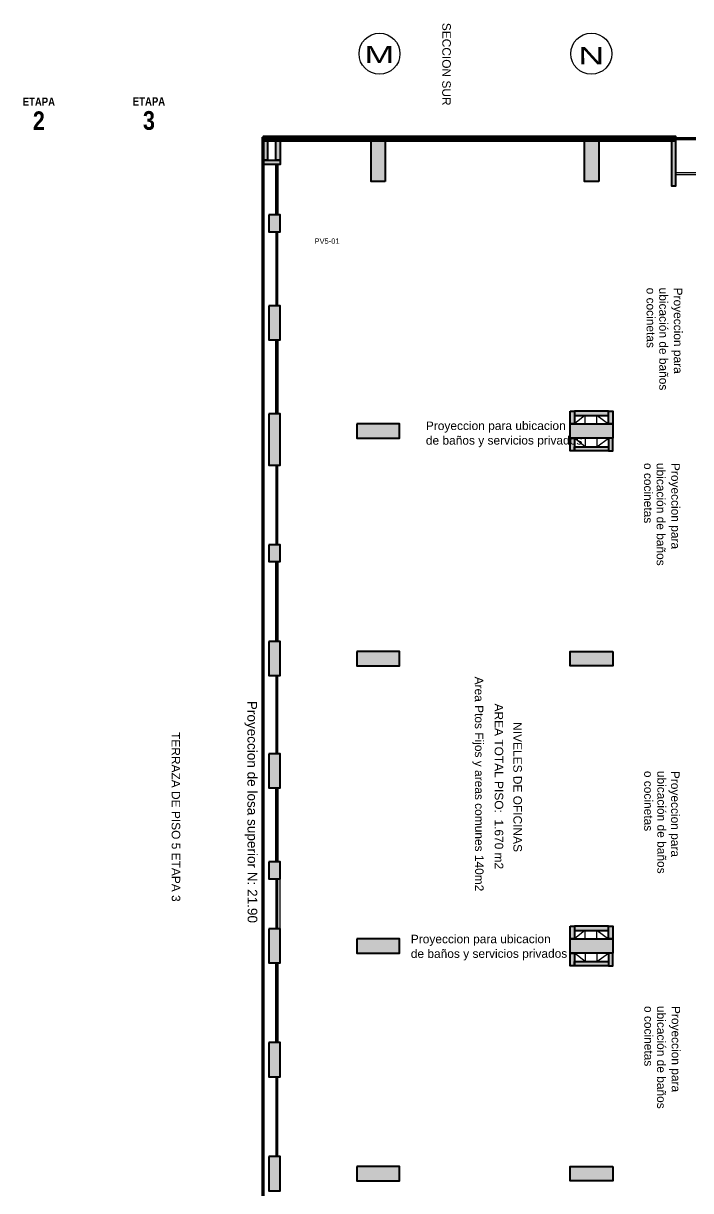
# Model space of a CAD drawing. Header units: metres. Extents: x -692 to 1029, y -233 to 3386.
# Drawn here: x 814.97 to 838.42, y 2492.44 to 2533.47 of the extents above; entities that cross this region are included whole.
import ezdxf

# ---------------------------------------------------------------- set-up
doc = ezdxf.new("R2010")
doc.units = ezdxf.units.M
doc.linetypes.add('HIDDEN2', pattern=[4.7625, 3.175, -1.5875])
doc.layers.get('Defpoints').update_dxf_attribs({"color": 8})
for name, color, linetype in [('1amobla', 253, 'Continuous'), ('GG_PISO 5', 8, 'Continuous'), ('JCA_PROYECCIONES', 1, 'HIDDEN2')]:
    doc.layers.add(name, color=color, linetype=linetype)
doc.layers.add('Estructura', color=250, linetype='Continuous', lineweight=40)
doc.layers.add('Vidrio', color=253, linetype='Continuous', lineweight=30)
doc.layers.add('HACHTCOLUMNA', color=7, linetype='Continuous', true_color=0x5c5c5c)
doc.layers.add('JCA_HATCH 254', color=7, linetype='Continuous', true_color=0xc4c4c4)
doc.layers.add('Muro', color=7, linetype='Continuous', lineweight=40, true_color=0x2e2e2e)
doc.styles.add('STANDAR NEGRITA', font='ARIALNB.TTF', dxfattribs={"height": 0.2})
doc.styles.get("Standard").update_dxf_attribs({"font": 'arial.ttf'})
doc.styles.add('style2', font='arial.ttf', dxfattribs={"width": 1.5})

# ---------------------------------------------------------------- blocks, each defined once
blk = doc.blocks.new('Est etapa 3 torre')
at = {"layer": 'HACHTCOLUMNA'}
h = blk.add_hatch(color=256, dxfattribs=at)
h.paths.add_polyline_path([(1123.55, -5959.124), (1123.05, -5959.124), (1123.05, -5957.624), (1123.55, -5957.624)])
h.paths.add_polyline_path([(1116.05, -5959.124), (1115.55, -5959.124), (1115.55, -5957.624), (1116.05, -5957.624)])
h.paths.add_polyline_path([(1139.548, -5959.124), (1139.048, -5959.124), (1139.048, -5957.624), (1139.548, -5957.624)])
h.paths.add_polyline_path([(1132.05, -5959.124), (1131.55, -5959.124), (1131.55, -5957.624), (1132.05, -5957.624)])
h.paths.add_polyline_path([(1140.048, -5967.649), (1140.048, -5968.149), (1138.548, -5968.149), (1138.548, -5967.649)])
h.paths.add_polyline_path([(1124.05, -5967.649), (1124.05, -5968.149), (1122.55, -5968.149), (1122.55, -5967.649)])
h.paths.add_polyline_path([(1131.05, -5967.649), (1131.05, -5968.149), (1132.55, -5968.149), (1132.55, -5967.649)])
h.paths.add_polyline_path([(1115.05, -5967.649), (1115.05, -5968.149), (1116.55, -5968.149), (1116.55, -5967.649)])
h.paths.add_polyline_path([(1140.048, -5975.649), (1140.048, -5976.149), (1138.548, -5976.149), (1138.548, -5975.649)])
h.paths.add_polyline_path([(1124.05, -5975.649), (1124.05, -5976.149), (1122.55, -5976.149), (1122.55, -5975.649)])
h.paths.add_polyline_path([(1131.05, -5975.649), (1131.05, -5976.149), (1132.55, -5976.149), (1132.55, -5975.649)])
h.paths.add_polyline_path([(1115.05, -5975.649), (1115.05, -5976.149), (1116.55, -5976.149), (1116.55, -5975.649)])
h.paths.add_polyline_path([(1140.048, -5985.749), (1140.048, -5986.249), (1138.548, -5986.249), (1138.548, -5985.749)])
h.paths.add_polyline_path([(1124.05, -5985.749), (1124.05, -5986.249), (1122.55, -5986.249), (1122.55, -5985.749)])
h.paths.add_polyline_path([(1131.05, -5985.749), (1131.05, -5986.249), (1132.55, -5986.249), (1132.55, -5985.749)])
h.paths.add_polyline_path([(1115.05, -5985.749), (1115.05, -5986.249), (1116.55, -5986.249), (1116.55, -5985.749)])
h.paths.add_polyline_path([(1140.048, -5993.749), (1140.048, -5994.249), (1138.548, -5994.249), (1138.548, -5993.749)])
h.paths.add_polyline_path([(1124.05, -5993.749), (1124.05, -5994.249), (1122.55, -5994.249), (1122.55, -5993.749)])
h.paths.add_polyline_path([(1131.05, -5993.749), (1131.05, -5994.249), (1132.55, -5994.249), (1132.55, -5993.749)])
h.paths.add_polyline_path([(1115.05, -5993.749), (1115.05, -5994.249), (1116.55, -5994.249), (1116.55, -5993.749)])
h.paths.add_polyline_path([(1132.05, -6003.426), (1131.55, -6003.426), (1131.55, -6004.922), (1132.05, -6004.922)])
h.paths.add_polyline_path([(1138.153, -6003.424), (1139.653, -6003.424), (1139.653, -6003.924), (1138.153, -6003.924)])
h.paths.add_polyline_path([(1116.05, -6004.924), (1116.05, -6003.424), (1115.55, -6003.424), (1115.55, -6004.924)])
h.paths.add_polyline_path([(1123.55, -6004.924), (1123.55, -6003.424), (1123.05, -6003.424), (1123.05, -6004.924)])
h.paths.add_polyline_path([(1139.048, -6011.949), (1139.048, -6009.549), (1139.548, -6009.549), (1139.548, -6011.949)])
h.paths.add_polyline_path([(1131.55, -6009.549), (1131.55, -6011.949), (1132.05, -6011.949), (1132.05, -6009.549)])
h.paths.add_polyline_path([(1123.05, -6009.549), (1123.05, -6011.949), (1123.55, -6011.949), (1123.55, -6009.549)])
h.paths.add_polyline_path([(1116.05, -6009.549), (1116.05, -6011.949), (1115.55, -6011.949), (1115.55, -6009.549)])
at = {"layer": 'Estructura'}
for points in [[(1116.05, -5959.124), (1115.55, -5959.124), (1115.55, -5957.624), (1116.05, -5957.624)], [(1123.55, -5959.124), (1123.05, -5959.124), (1123.05, -5957.624), (1123.55, -5957.624)], [(1115.05, -5967.649), (1115.05, -5968.149), (1116.55, -5968.149), (1116.55, -5967.649)], [(1124.05, -5967.649), (1124.05, -5968.149), (1122.55, -5968.149), (1122.55, -5967.649)], [(1115.05, -5975.649), (1115.05, -5976.149), (1116.55, -5976.149), (1116.55, -5975.649)], [(1124.05, -5975.649), (1124.05, -5976.149), (1122.55, -5976.149), (1122.55, -5975.649)], [(1115.05, -5985.749), (1115.05, -5986.249), (1116.55, -5986.249), (1116.55, -5985.749)], [(1124.05, -5985.749), (1124.05, -5986.249), (1122.55, -5986.249), (1122.55, -5985.749)], [(1115.05, -5993.749), (1115.05, -5994.249), (1116.55, -5994.249), (1116.55, -5993.749)], [(1124.05, -5993.749), (1124.05, -5994.249), (1122.55, -5994.249), (1122.55, -5993.749)]]:
    blk.add_lwpolyline(points, close=True, dxfattribs=at)
blk = doc.blocks.new('A$Ca93938d3')
at = {"layer": 'JCA_HATCH 254'}
h = blk.add_hatch(color=256, dxfattribs=at)
h.paths.add_polyline_path([(3.794, 54.4), (3.794, 54.55), (0, 54.55), (0, 54.4)])
h.paths.add_polyline_path([(4.293, 0.115), (4.293, 0.265), (0, 0.265), (0, 0.115)])
h.paths.add_polyline_path([(0.201, 51.805), (0.201, 51.209), (0.601, 51.209), (0.601, 51.805)])
h.paths.add_polyline_path([(0.201, 48.605), (0.201, 47.402), (0.601, 47.402), (0.601, 48.605)])
h.paths.add_polyline_path([(0.201, 4.6), (0.201, 2.807), (0.601, 2.807), (0.601, 4.6)])
h.paths.add_polyline_path([(0.201, 10.798), (0.201, 10.202), (0.601, 10.202), (0.601, 10.798)])
h.paths.add_polyline_path([(0.201, 14.751), (0.201, 13.548), (0.601, 13.548), (0.601, 14.751)])
h.paths.add_polyline_path([(0.201, 22.706), (0.201, 21.504), (0.601, 21.504), (0.601, 22.706)])
h.paths.add_polyline_path([(0.201, 29.056), (0.201, 28.459), (0.601, 28.459), (0.601, 29.056)])
h.paths.add_polyline_path([(0.201, 32.858), (0.201, 31.655), (0.601, 31.655), (0.601, 32.858)])
h.paths.add_polyline_path([(0.201, 40.207), (0.201, 39.611), (0.601, 39.611), (0.601, 40.207)])
h.paths.add_polyline_path([(0.601, 53.725), (0.451, 53.725), (0.451, 54.4), (0.601, 54.4)])
h.paths.add_polyline_path([(0.15, 53.725), (0, 53.725), (0, 54.4), (0.15, 54.4)])
h.paths.add_polyline_path([(0.601, 53.725), (0.601, 53.575), (0, 53.575), (0, 53.725)])
h.paths.add_polyline_path([(0.601, 0.888), (0.451, 0.888), (0.451, 0.265), (0.601, 0.265)])
h.paths.add_polyline_path([(0.15, 0.888), (0, 0.888), (0, 0.265), (0.15, 0.265)])
h.paths.add_polyline_path([(0.601, 0.888), (0.601, 1.038), (0, 1.038), (0, 0.888)])
h.paths.add_polyline_path([(0.201, 7.404), (0.201, 8.606), (0.601, 8.606), (0.601, 7.404)])
h.paths.add_polyline_path([(0.201, 18.699), (0.201, 17.496), (0.601, 17.496), (0.601, 18.699)])
h.paths.add_polyline_path([(0.201, 26.706), (0.201, 25.504), (0.601, 25.504), (0.601, 26.706)])
h.paths.add_polyline_path([(0.201, 36.806), (0.201, 35.604), (0.601, 35.604), (0.601, 36.806)])
h.paths.add_polyline_path([(0.201, 44.806), (0.201, 43.007), (0.601, 43.007), (0.601, 44.806)])
h = blk.add_hatch(color=256, dxfattribs=at)
h.paths.add_polyline_path([(14.499, 54.55), (11.294, 54.55), (11.294, 54.4), (14.349, 54.4), (14.349, 52.826), (14.499, 52.826)])
h.paths.add_polyline_path([(11.294, 54.4), (11.294, 54.55), (4.294, 54.55), (4.294, 54.4)])
h = blk.add_hatch(color=256, dxfattribs=at)
h.paths.add_polyline_path([(10.794, 44.9), (10.944, 44.9), (10.944, 44.45), (10.794, 44.45)])
h.paths.add_polyline_path([(10.944, 44.9), (10.944, 44.75), (12.144, 44.75), (12.144, 44.9)])
h.paths.add_polyline_path([(12.144, 44.9), (12.294, 44.9), (12.294, 44.45), (12.144, 44.45)])
h.paths.add_polyline_path([(19.294, 44.9), (19.444, 44.9), (19.444, 44.45), (19.294, 44.45)])
h.paths.add_polyline_path([(19.444, 44.9), (19.444, 44.75), (20.644, 44.75), (20.644, 44.9)])
h.paths.add_polyline_path([(20.644, 44.9), (20.794, 44.9), (20.794, 44.45), (20.644, 44.45)])
h.paths.add_polyline_path([(10.944, 43.5), (10.794, 43.5), (10.794, 43.95), (10.944, 43.95)])
h.paths.add_polyline_path([(12.144, 43.5), (12.294, 43.5), (12.294, 43.95), (12.144, 43.95)])
h.paths.add_polyline_path([(10.944, 43.5), (10.944, 43.65), (12.144, 43.65), (12.144, 43.5)])
h.paths.add_polyline_path([(19.444, 43.5), (19.294, 43.5), (19.294, 43.95), (19.444, 43.95)])
h.paths.add_polyline_path([(20.644, 43.5), (20.794, 43.5), (20.794, 43.95), (20.644, 43.95)])
h.paths.add_polyline_path([(19.444, 43.5), (19.444, 43.65), (20.644, 43.65), (20.644, 43.5)])
h.paths.add_polyline_path([(10.794, 26.8), (10.944, 26.8), (10.944, 26.35), (10.794, 26.35)])
h.paths.add_polyline_path([(10.944, 26.8), (10.944, 26.65), (12.144, 26.65), (12.144, 26.8)])
h.paths.add_polyline_path([(12.144, 26.8), (12.294, 26.8), (12.294, 26.35), (12.144, 26.35)])
h.paths.add_polyline_path([(19.294, 26.8), (19.444, 26.8), (19.444, 26.35), (19.294, 26.35)])
h.paths.add_polyline_path([(19.444, 26.8), (19.444, 26.65), (20.644, 26.65), (20.644, 26.8)])
h.paths.add_polyline_path([(20.644, 26.8), (20.794, 26.8), (20.794, 26.35), (20.644, 26.35)])
h.paths.add_polyline_path([(10.944, 25.4), (10.794, 25.4), (10.794, 25.85), (10.944, 25.85)])
h.paths.add_polyline_path([(12.144, 25.4), (12.294, 25.4), (12.294, 25.85), (12.144, 25.85)])
h.paths.add_polyline_path([(10.944, 25.4), (10.944, 25.55), (12.144, 25.55), (12.144, 25.4)])
h.paths.add_polyline_path([(19.444, 25.4), (19.294, 25.4), (19.294, 25.85), (19.444, 25.85)])
h.paths.add_polyline_path([(20.644, 25.4), (20.794, 25.4), (20.794, 25.85), (20.644, 25.85)])
h.paths.add_polyline_path([(19.444, 25.4), (19.444, 25.55), (20.644, 25.55), (20.644, 25.4)])
at = {"layer": '1amobla', "color": 7, "linetype": 'Continuous', "ltscale": 0.3, "true_color": 0xffffff}
blk.add_line((0.601, 26.706), (0.601, 28.459), dxfattribs=at)
at = {"layer": 'Defpoints', "ltscale": 5, "const_width": 0.12}
blk.add_lwpolyline([(0, 54.475), (31.592, 54.475), (31.592, 0), (0, 0)], close=True, dxfattribs=at)
at = {"layer": 'JCA_HATCH 254'}
for p, q in [((11.311, 44.75), (10.944, 44.45)), ((11.324, 44.45), (11.324, 44.75)), ((11.724, 44.45), (11.724, 44.75)), ((11.737, 44.75), (12.144, 44.45)), ((11.324, 43.65), (10.944, 43.95)), ((11.324, 43.95), (11.324, 43.65)), ((11.724, 43.95), (11.724, 43.65)), ((11.724, 43.65), (12.144, 43.95)), ((11.311, 26.65), (10.944, 26.35)), ((11.324, 26.35), (11.324, 26.65)), ((11.724, 26.35), (11.724, 26.65)), ((11.737, 26.65), (12.144, 26.35)), ((11.324, 25.55), (10.944, 25.85)), ((11.324, 25.85), (11.324, 25.55)), ((11.724, 25.85), (11.724, 25.55)), ((11.724, 25.55), (12.144, 25.85))]:
    blk.add_line(p, q, dxfattribs=at)
at = {"layer": 'JCA_PROYECCIONES'}
for p, q in [((0, 54.546), (0, 0.115)), ((0, 1.038), (0, 53.575))]:
    blk.add_line(p, q, dxfattribs=at)
at = {"layer": 'Muro'}
for points in [[(14.499, 54.4), (14.499, 54.55), (0, 54.55), (0, 54.4)], [(0.15, 53.725), (0, 53.725), (0, 54.4), (0.15, 54.4)], [(0.601, 53.725), (0.451, 53.725), (0.451, 54.4), (0.601, 54.4)], [(14.499, 54.4), (14.349, 54.4), (14.349, 52.826), (14.499, 52.826)], [(0.601, 53.725), (0.601, 53.575), (0, 53.575), (0, 53.725)], [(0.201, 51.805), (0.201, 51.209), (0.601, 51.209), (0.601, 51.805)], [(0.201, 48.605), (0.201, 47.402), (0.601, 47.402), (0.601, 48.605)], [(0.201, 44.806), (0.201, 43.007), (0.601, 43.007), (0.601, 44.806)], [(10.794, 44.9), (10.944, 44.9), (10.944, 44.45), (10.794, 44.45)], [(10.944, 44.9), (10.944, 44.75), (12.144, 44.75), (12.144, 44.9)], [(12.144, 44.9), (12.294, 44.9), (12.294, 44.45), (12.144, 44.45)], [(10.944, 43.5), (10.794, 43.5), (10.794, 43.95), (10.944, 43.95)], [(12.144, 43.5), (12.294, 43.5), (12.294, 43.95), (12.144, 43.95)], [(10.944, 43.5), (10.944, 43.65), (12.144, 43.65), (12.144, 43.5)], [(0.201, 40.207), (0.201, 39.611), (0.601, 39.611), (0.601, 40.207)], [(0.201, 36.806), (0.201, 35.604), (0.601, 35.604), (0.601, 36.806)], [(0.201, 32.858), (0.201, 31.655), (0.601, 31.655), (0.601, 32.858)], [(0.201, 29.056), (0.201, 28.459), (0.601, 28.459), (0.601, 29.056)], [(0.201, 26.706), (0.201, 25.504), (0.601, 25.504), (0.601, 26.706)], [(10.794, 26.8), (10.944, 26.8), (10.944, 26.35), (10.794, 26.35)], [(10.944, 26.8), (10.944, 26.65), (12.144, 26.65), (12.144, 26.8)], [(12.144, 26.8), (12.294, 26.8), (12.294, 26.35), (12.144, 26.35)], [(10.944, 25.4), (10.794, 25.4), (10.794, 25.85), (10.944, 25.85)], [(10.944, 25.4), (10.944, 25.55), (12.144, 25.55), (12.144, 25.4)], [(12.144, 25.4), (12.294, 25.4), (12.294, 25.85), (12.144, 25.85)], [(0.201, 22.706), (0.201, 21.504), (0.601, 21.504), (0.601, 22.706)], [(0.201, 18.699), (0.201, 17.496), (0.601, 17.496), (0.601, 18.699)]]:
    blk.add_lwpolyline(points, close=True, dxfattribs=at)
at = {"layer": 'Vidrio'}
for points in [[(0.519, 53.575), (0.519, 51.805), (0.444, 51.805), (0.444, 53.575)], [(0.481, 53.575), (0.481, 51.805), (0.444, 51.805), (0.444, 53.575)], [(17.807, 53.224), (17.807, 53.275), (14.499, 53.275), (14.499, 53.224)], [(0.519, 48.605), (0.519, 51.207), (0.444, 51.207), (0.444, 48.605)], [(0.481, 48.605), (0.481, 51.207), (0.444, 51.207), (0.444, 48.605)], [(0.519, 47.402), (0.519, 44.806), (0.444, 44.806), (0.444, 47.402)], [(0.481, 47.402), (0.481, 44.806), (0.444, 44.806), (0.444, 47.402)], [(0.519, 40.207), (0.519, 43.007), (0.444, 43.007), (0.444, 40.207)], [(0.481, 40.207), (0.481, 43.007), (0.444, 43.007), (0.444, 40.207)], [(0.519, 39.611), (0.519, 36.806), (0.444, 36.806), (0.444, 39.611)], [(0.481, 39.611), (0.481, 36.806), (0.444, 36.806), (0.444, 39.611)], [(0.519, 32.858), (0.519, 35.604), (0.444, 35.604), (0.444, 32.858)], [(0.481, 32.858), (0.481, 35.604), (0.444, 35.604), (0.444, 32.858)], [(0.519, 31.655), (0.519, 29.056), (0.444, 29.056), (0.444, 31.655)], [(0.481, 31.655), (0.481, 29.056), (0.444, 29.056), (0.444, 31.655)], [(0.519, 26.706), (0.519, 28.457), (0.444, 28.457), (0.444, 26.706)], [(0.481, 26.706), (0.481, 28.457), (0.444, 28.457), (0.444, 26.706)], [(0.519, 25.504), (0.519, 22.706), (0.444, 22.706), (0.444, 25.504)], [(0.481, 25.504), (0.481, 22.706), (0.444, 22.706), (0.444, 25.504)], [(0.519, 18.699), (0.519, 21.504), (0.444, 21.504), (0.444, 18.699)], [(0.481, 18.699), (0.481, 21.504), (0.444, 21.504), (0.444, 18.699)]]:
    blk.add_lwpolyline(points, close=True, dxfattribs=at)
at = {"layer": 'Muro'}
blk.add_blockref('Est etapa 3 torre', (-1111.757, 6012.099), dxfattribs=at)

msp = doc.modelspace()

# ---------------------------------------------------------------- linework, layer by layer
at = {"layer": 'GG_PISO 5', "linetype": 'Continuous'}
for centre in [(827.49, 2532.405), (834.933, 2532.405)]:
    msp.add_circle(centre, 0.72, dxfattribs=at)

# ---------------------------------------------------------------- block references
msp.add_blockref('A$Ca93938d3', (823.399, 2474.941))

# ---------------------------------------------------------------- texts
at = {"layer": 'GG_PISO 5'}
for s, height, rotation, p in [('SECCION SUR', 0.3, 269.9331, (829.697, 2533.492)), ('PV5-01', 0.1886, 359.9331, (825.208, 2525.724)), ('o cocinetas', 0.3, 270.0669, (836.874, 2524.183)), ('ubicación de baños ', 0.3, 270.0669, (837.319, 2524.183)), ('Proyeccion para ', 0.3, 270.0669, (837.832, 2524.183)), ('Proyeccion para ubicacion', 0.3, 0.0669, (829.12, 2519.177)), ('de baños y servicios privados', 0.3, 0.0669, (829.12, 2518.663)), ('o cocinetas', 0.3, 270.0669, (836.784, 2518.02)), ('ubicación de baños ', 0.3, 270.0669, (837.228, 2518.02)), ('Proyeccion para ', 0.3, 270.0669, (837.742, 2518.02)), ('Area Ptos Fijos y areas comunes 140m2', 0.3, 270.0669, (830.84, 2510.509)), ('Proyeccion de losa superior N: 21.90', 0.34095, 270.0669, (822.847, 2509.658)), ('AREA TOTAL PISO:  1.670 m2', 0.3, 270.0669, (831.534, 2509.563)), ('NIVELES DE OFICINAS', 0.3, 270.0669, (832.19, 2508.908)), ('TERRAZA DE PISO 5 ETAPA 3', 0.3, 270.0669, (820.182, 2508.56)), ('o cocinetas', 0.3, 270.0669, (836.791, 2507.196)), ('ubicación de baños ', 0.3, 270.0669, (837.252, 2507.196)), ('Proyeccion para ', 0.3, 270.0669, (837.735, 2507.196)), ('Proyeccion para ubicacion', 0.3, 0.0669, (828.591, 2501.135)), ('de baños y servicios privados', 0.3, 0.0669, (828.591, 2500.621)), ('o cocinetas', 0.3, 270.0669, (836.797, 2498.932)), ('ubicación de baños ', 0.3, 270.0669, (837.242, 2498.932)), ('Proyeccion para ', 0.3, 270.0669, (837.755, 2498.932))]:
    msp.add_text(s, height=height, rotation=rotation, dxfattribs=at).set_placement(p)
at = {"layer": 'GG_PISO 5', "style": 'style2', "width": 1.5}
for s, p in [('M', (826.955, 2532.075)), ('N', (834.474, 2532.034))]:
    msp.add_text(s, height=0.603, rotation=0.0293, dxfattribs=at).set_placement(p)
at = {"layer": 'GG_PISO 5', "char_height": 0.2925, "attachment_point": 7, "rotation": 360, "style": 'STANDAR NEGRITA'}
for s, insert in [('\\pxqc;ETAPA\\P{\\H2.255x;2}', (814.354, 2529.719)), ('\\pxqc;ETAPA\\P{\\H2.255x;3}', (818.223, 2529.719))]:
    msp.add_mtext_dynamic_manual_height_columns(s, width=2.33132, gutter_width=10, heights=[0], dxfattribs=dict(at, insert=insert))

doc.saveas('drawing.dxf')
